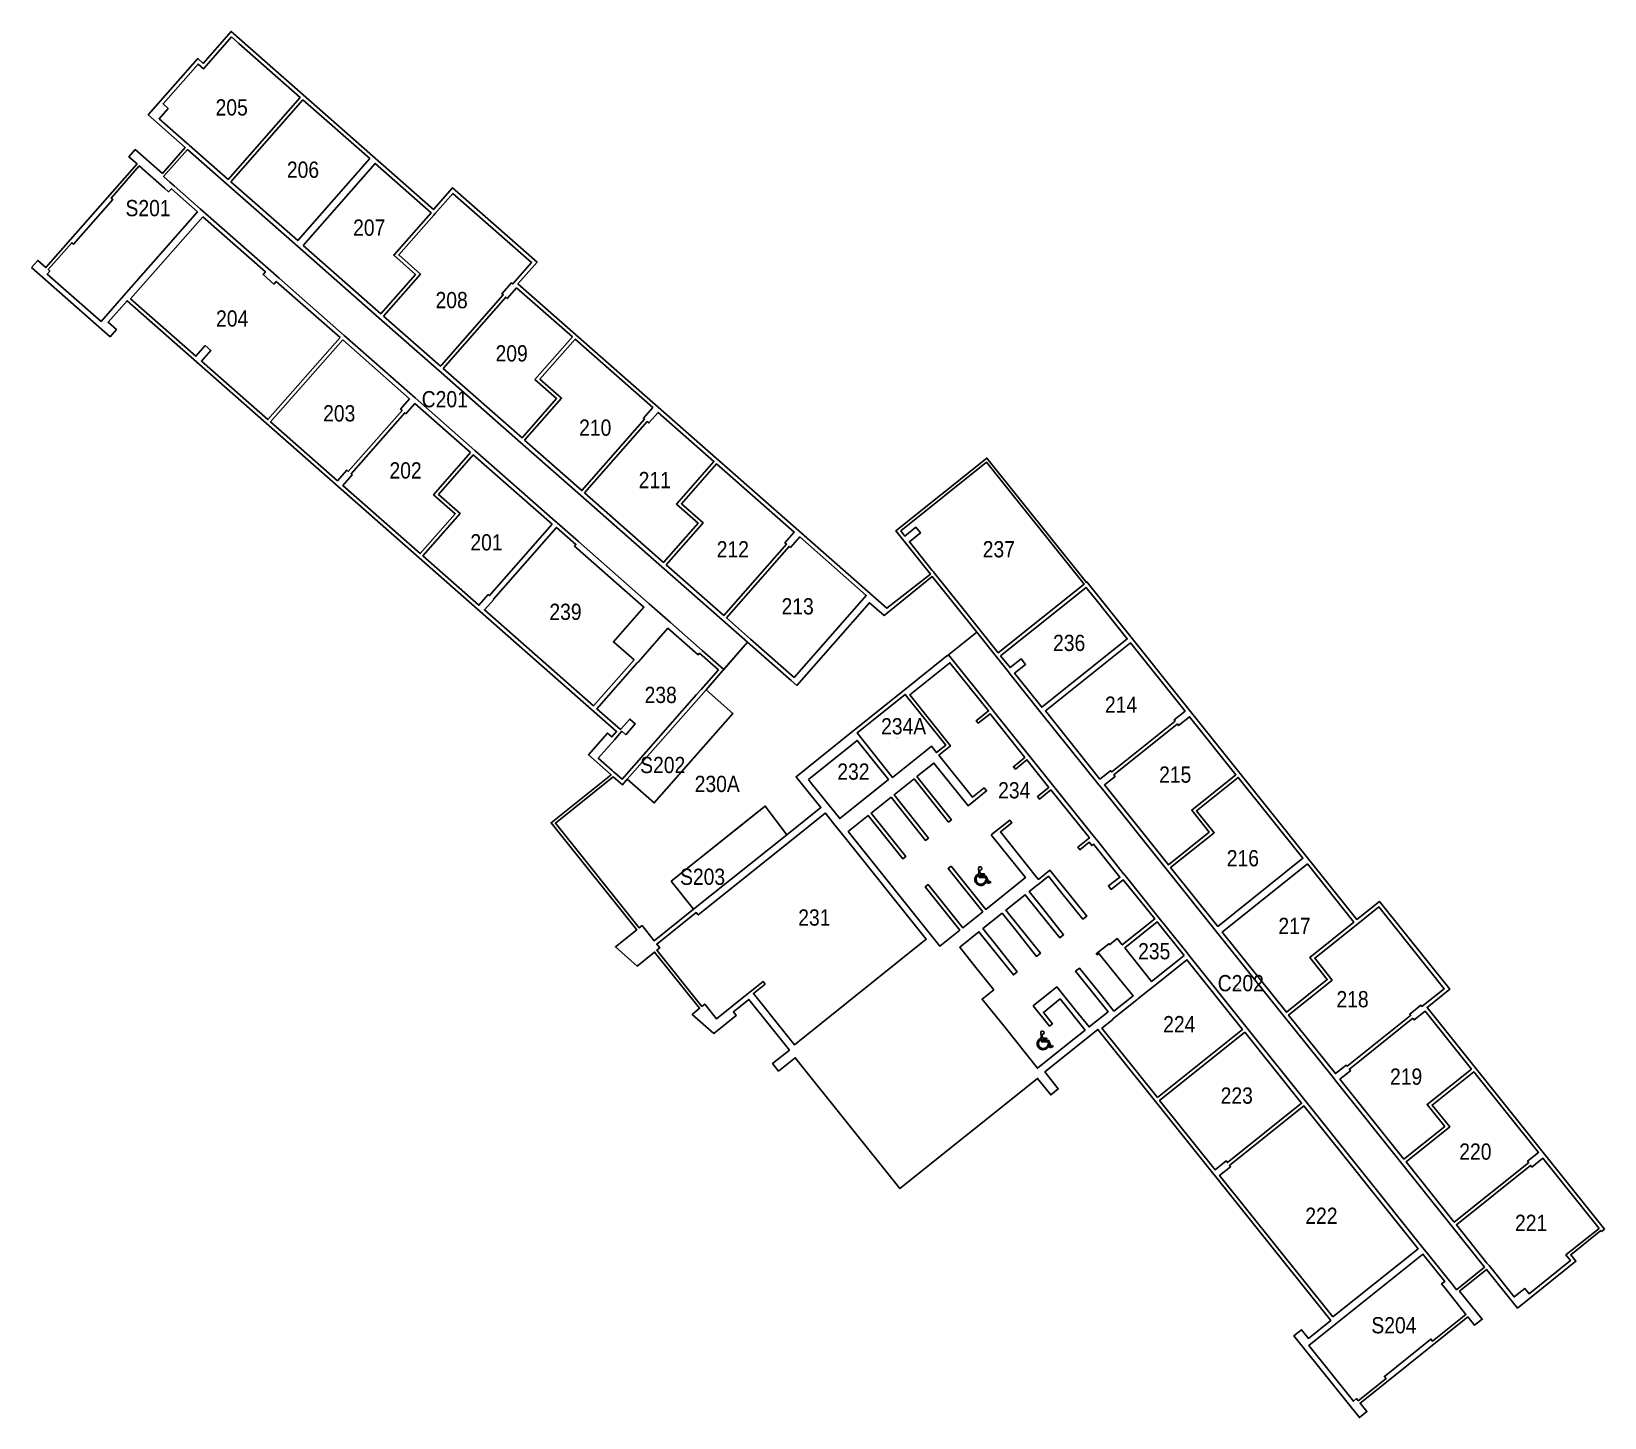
# Model space of a CAD drawing. Header units: inches. Extents: x 69237155 to 69239768, y 27657303 to 27659605.
import ezdxf
from ezdxf.enums import TextEntityAlignment as Align

# ---------------------------------------------------------------- set-up
doc = ezdxf.new("R2010")
doc.units = ezdxf.units.IN
doc.header["$LTSCALE"] = 100
doc.header["$MEASUREMENT"] = 0
doc.layers.get('0').update_dxf_attribs({"linetype": 'CONTINUOUS'})
for name, color, linetype in [('A-IDEN-ICON', 4, 'CONTINUOUS'), ('A-IDEN-SNUM', 4, 'CONTINUOUS'), ('A-IDEN-VNUM', 4, 'CONTINUOUS'), ('AREA-ASSIGN', 7, 'CONTINUOUS'), ('AREA-GROSS', 1, 'CONTINUOUS')]:
    doc.layers.add(name, color=color, linetype=linetype)
doc.layers.get('0').off()
doc.styles.add('CP_ROOMSNUMBER', font='arial.ttf', dxfattribs={"height": 1})
doc.styles.add('CP_ROOMVNUMBER', font='arial.ttf', dxfattribs={"width": 0.85, "height": 0.075})

# ---------------------------------------------------------------- blocks, each defined once
blk = doc.blocks.new('CPHC')
for p, q in [((5.5, 8), (5, 15.8)), ((6.3, 11), (6.1, 14.1)), ((4.7, 9.6), (4.6, 10.7)), ((5.5, 8), (10.8, 8)), ((10, 11), (6.3, 11)), ((6.4, 10), (10, 10)), ((6.4, 9), (6.4, 10)), ((11.5, 9), (6.4, 9)), ((10, 11), (10, 10)), ((10.8, 8), (12.7, 3)), ((10.9, 5.7), (11.5, 4.2)), ((11.5, 9), (13.3, 4.3)), ((15.2, 3.9), (12.7, 3)), ((14.8, 4.9), (13.3, 4.3)), ((14.8, 4.9), (15.2, 3.9))]:
    blk.add_line(p, q)
for centre, radius, start, end in [((6.4, 15.5), 1.38, 260.2584, 166.6451), ((7, 6.3), 5, 118.3454, 334.8586), ((7, 6.3), 4, 125.1719, 350.8537)]:
    blk.add_arc(centre, radius, start, end)

msp = doc.modelspace()

# ---------------------------------------------------------------- linework, layer by layer
at = {"layer": 'AREA-ASSIGN', "flags": 128}
for points in [[(69237487.2, 27659596.1), (69237476.3, 27659583.7), (69237440.7, 27659543.2), (69237431.7, 27659551.1), (69237373.6, 27659485.1), (69237382.1, 27659477.5), (69237367.1, 27659460.4), (69237413.1, 27659419.9), (69237415.1, 27659418.1), (69237417.2, 27659416.3), (69237481.8, 27659359.5), (69237601.5, 27659495.6), (69237499.5, 27659585.3)], [(69237486.2, 27659355.6), (69237597.2, 27659258), (69237716.9, 27659394.1), (69237605.9, 27659491.7)], [(69237836, 27659038.3), (69237835.3, 27659038.9), (69237831.6, 27659042.1), (69237732.7, 27659129.1), (69237596.9, 27659248.6), (69237479.2, 27659352.1), (69237414.3, 27659409.2), (69237374.6, 27659364.2), (69237384.9, 27659355.2), (69237391.8, 27659349.1), (69237435.2, 27659310.9), (69237439.8, 27659306.9), (69237548.3, 27659211.4), (69237566.3, 27659195.6), (69237674.6, 27659100.4), (69237787.8, 27659000.7), (69237792.5, 27658996.6), (69237891.5, 27658909.5), (69238024.8, 27658792.2), (69238027.3, 27658790.1), (69238028.1, 27658789.4), (69238063.5, 27658758.2), (69238180.8, 27658655), (69238216.6, 27658623.5), (69238268.9, 27658577.5), (69238304.9, 27658545.9), (69238344.5, 27658590.9), (69238302.2, 27658628.2), (69238202.2, 27658716.1), (69238066.7, 27658835.3), (69237967.2, 27658922.8), (69237836.2, 27659038.1)], [(69237606.2, 27659250), (69237735.3, 27659136.5), (69237792.7, 27659201.9), (69237756.7, 27659233.6), (69237818.9, 27659304.3), (69237725.9, 27659386.1)], [(69237431, 27659306), (69237387.5, 27659344.2), (69237382.9, 27659339.1), (69237376, 27659345.1), (69237334.1, 27659381.9), (69237287.3, 27659328.7), (69237290.2, 27659326.1), (69237224.8, 27659251.8), (69237221.9, 27659254.3), (69237182.8, 27659209.9), (69237185.8, 27659207.4), (69237181.2, 27659202.2), (69237270.6, 27659123.6), (69237308.6, 27659166.9)], [(69237739.7, 27659132.6), (69237834.2, 27659049.5), (69237835.8, 27659051.3), (69237938.5, 27659167.9), (69237936.4, 27659169.7), (69237952.3, 27659187.8), (69237954.3, 27659186), (69237985.6, 27659221.5), (69237855, 27659336.4), (69237825.5, 27659302.9), (69237823.3, 27659300.4), (69237765, 27659234.1), (69237801, 27659202.4)], [(69237439.5, 27659297.5), (69237319.8, 27659161.4), (69237428.3, 27659065.9), (69237443.8, 27659083.6), (69237452.8, 27659075.7), (69237437.3, 27659058), (69237547.8, 27658960.8), (69237667.6, 27659096.9), (69237561.5, 27659190.1), (69237557.7, 27659185.8), (69237539.7, 27659201.7), (69237543.5, 27659206)], [(69237838.6, 27659045.6), (69237969.8, 27658930.2), (69238027.2, 27658995.6), (69237991.2, 27659027.3), (69238053.4, 27659098), (69237960.9, 27659179.4), (69237945.4, 27659161.8), (69237942.9, 27659164.1)], [(69237783, 27658995.3), (69237672, 27659093), (69237552.3, 27658956.9), (69237663.3, 27658859.2), (69237678.8, 27658876.9), (69237681.3, 27658874.6), (69237770.5, 27658976), (69237768, 27658978.2)], [(69237974.2, 27658926.4), (69238069.3, 27658842.7), (69238173.5, 27658961.2), (69238171.4, 27658963), (69238186.9, 27658980.6), (69238057.9, 27659094.1), (69237999.5, 27659027.8), (69238035.5, 27658996.1)], [(69237884.5, 27658906), (69237792, 27658987.4), (69237777, 27658970.3), (69237774.9, 27658972.1), (69237685.8, 27658870.8), (69237687.8, 27658868.9), (69237672.3, 27658851.3), (69237800.8, 27658738.2), (69237858.9, 27658804.2), (69237822.8, 27658835.9)], [(69238073.7, 27658838.8), (69238204.8, 27658723.5), (69238262.3, 27658788.8), (69238226.2, 27658820.5), (69238288.5, 27658891.3), (69238195.9, 27658972.7), (69238180.5, 27658955.1), (69238177.9, 27658957.3)], [(69238020.1, 27658786.8), (69237888.9, 27658902.1), (69237831.1, 27658836.4), (69237867.2, 27658804.7), (69237805.3, 27658734.3), (69237898.3, 27658652.5), (69237913.8, 27658670.1), (69237915.9, 27658668.3)], [(69238653.1, 27658708), (69238654.6, 27658706.1), (69238701.9, 27658646.9), (69238730.1, 27658611.7), (69238760.8, 27658573.3), (69238903.3, 27658687.2), (69238741.1, 27658889.9), (69238598.7, 27658775.9), (69238605.7, 27658767.1), (69238624, 27658781.8), (69238631.5, 27658772.4), (69238613.2, 27658757.8), (69238651.2, 27658710.3)], [(69238209.2, 27658719.6), (69238304.8, 27658635.5), (69238409, 27658754), (69238406.5, 27658756.3), (69238421.9, 27658773.9), (69238292.9, 27658887.4), (69238234.5, 27658821), (69238270.6, 27658789.3)], [(69238088.6, 27658485.1), (69238155.8, 27658561.5), (69238121.6, 27658591.6), (69238172.3, 27658649.2), (69238056.9, 27658750.7), (69238059.2, 27658753.3), (69238027, 27658781.7), (69238026.4, 27658781.1), (69237922.3, 27658662.7), (69237922.8, 27658662.2), (69237907.3, 27658644.6)], [(69238309.2, 27658631.7), (69238349.3, 27658596.3), (69238421.8, 27658532.6), (69238537.8, 27658664.5), (69238541.5, 27658668.7), (69238431, 27658765.9), (69238415.5, 27658748.3), (69238413.4, 27658750.2)], [(69238417, 27658527.2), (69238344.5, 27658590.9), (69238306.7, 27658547.9), (69238302.8, 27658543.4), (69238302.9, 27658543.2), (69238275.4, 27658511.9), (69238320.1, 27658472.6), (69238189.3, 27658324), (69238144.6, 27658363.3), (69238136.7, 27658354.3), (69238121.3, 27658367.3), (69238025.3, 27658290.5), (69238164.5, 27658116.5), (69238169.1, 27658120.3), (69238189.2, 27658095.1), (69238254.8, 27658147.5), (69238217.6, 27658193.9), (69238363.6, 27658310.8), (69238373.7, 27658318.8), (69238409.4, 27658271.2), (69238466.1, 27658316.5), (69238426.5, 27658365.9), (69238425.1, 27658367.7), (69238519.3, 27658443.1), (69238522.1, 27658445.4), (69238522.2, 27658445.4), (69238604.3, 27658511.1), (69238604.3, 27658511.1), (69238675.6, 27658568.2), (69238675.6, 27658568.1), (69238725, 27658607.7), (69238651.1, 27658700), (69238571.1, 27658635.6), (69238546.9, 27658656.6), (69238426, 27658519.2), (69238417, 27658527.2)], [(69238764.7, 27658568.5), (69238780.4, 27658548.8), (69238798.7, 27658563.5), (69238806.2, 27658554.1), (69238787.9, 27658539.5), (69238833.1, 27658483), (69238975.1, 27658596.6), (69238923.5, 27658661.2), (69238915.6, 27658671), (69238908.6, 27658679.7), (69238906.7, 27658682.1)], [(69238163, 27658558.6), (69238161.3, 27658556.7), (69238161.2, 27658556.6), (69238094.1, 27658480.3), (69238133.3, 27658445.8), (69238148.8, 27658463.4), (69238157.8, 27658455.5), (69238142, 27658437.4), (69238135.6, 27658443.1), (69238125.9, 27658432), (69238123.7, 27658429.6), (69238096.3, 27658398.4), (69238119.5, 27658378.1), (69238122, 27658375.9), (69238124, 27658374.1), (69238136.1, 27658363.4), (69238259.6, 27658503.9), (69238267.2, 27658512.4), (69238295.9, 27658545.1), (69238264.6, 27658572.7), (69238262.3, 27658570), (69238212, 27658614.3)], [(69239471.1, 27657579.1), (69239471.4, 27657578.8), (69239507.5, 27657533.6), (69239507.5, 27657533.6), (69239513.3, 27657526.4), (69239521.8, 27657515.7), (69239522.3, 27657516.1), (69239568.6, 27657553.2), (69239514.2, 27657621.3), (69239430.6, 27657725.7), (69239322.6, 27657860.7), (69239315.1, 27657870.1), (69239235.5, 27657969.6), (69239123.3, 27658109.8), (69239039.6, 27658214.5), (69238931.5, 27658349.5), (69238927.6, 27658354.4), (69238830.6, 27658475.6), (69238782.8, 27658535.4), (69238775.3, 27658544.8), (69238757.7, 27658566.8), (69238725, 27658607.7), (69238678.2, 27658570.2), (69238749.6, 27658480.9), (69238753.1, 27658476.5), (69238753, 27658476.5), (69238917.9, 27658270.4), (69238917.9, 27658270.4), (69238925.9, 27658260.4), (69238969, 27658206.6), (69238969.3, 27658206.1), (69238971.4, 27658203.7), (69239027.9, 27658133), (69239074.4, 27658074.9), (69239077.1, 27658071.5), (69239174.1, 27657950.3), (69239272.2, 27657827.7), (69239463.8, 27657588.2)], [(69239054.6, 27658459.8), (69239052.9, 27658461.9), (69239071.2, 27658476.6), (69238980.4, 27658590), (69238839, 27658476.8), (69238929.7, 27658363.4), (69238947.4, 27658377.6), (69238949.2, 27658375.5)], [(69238749.2, 27658271.1), (69238780, 27658295.7), (69238783.6, 27658291.3), (69238764.4, 27658275.9), (69238824.5, 27658200.8), (69238827.4, 27658197.1), (69238846.6, 27658212.4), (69238907.8, 27658136), (69238901.4, 27658130.9), (69238866.6, 27658174.3), (69238844.1, 27658202.4), (69238826.4, 27658188.3), (69238825.5, 27658187.5), (69238812.1, 27658176.8), (69238834.6, 27658148.7), (69238869.3, 27658105.3), (69238862.9, 27658100.1), (69238828.1, 27658143.5), (69238805.7, 27658171.6), (69238773.6, 27658146), (69238796.1, 27658117.9), (69238830.9, 27658074.5), (69238824.4, 27658069.3), (69238789.7, 27658112.8), (69238767.2, 27658140.9), (69238735.2, 27658115.3), (69238757.7, 27658087.1), (69238792.4, 27658043.7), (69238786, 27658038.6), (69238751.2, 27658082), (69238728.7, 27658110.1), (69238696.7, 27658084.5), (69238719.2, 27658056.4), (69238753.3, 27658013.8), (69238734, 27657998.4), (69238772, 27657950.9), (69238772, 27657950.9), (69238825.9, 27657883.6), (69238876.2, 27657923.9), (69238905.1, 27657947), (69238863.8, 27657998.5), (69238835.7, 27657976), (69238850.7, 27657957.3), (69238845.8, 27657953.4), (69238818.9, 27657987), (69238858.3, 27658018.6), (69238889, 27657980.2), (69238889, 27657980.2), (69238911.5, 27657952.1), (69238943.1, 27657977.4), (69238920.6, 27658005.5), (69238889.3, 27658044.7), (69238895.7, 27658049.9), (69238930.5, 27658006.4), (69238930.5, 27658006.4), (69238953, 27657978.3), (69238984.6, 27658003.6), (69238962.2, 27658031.7), (69238962.2, 27658031.7), (69238928, 27658074.3), (69238925, 27658071.9), (69238923.6, 27658073.5), (69238944.5, 27658090.2), (69238945.8, 27658088.5), (69238958.5, 27658098.7), (69238966.8, 27658088.3), (69239020.8, 27658131.5), (69238968.3, 27658196.3), (69238948.4, 27658180.4), (69238943.7, 27658186.3), (69238962.7, 27658200.8), (69238919, 27658255.5), (69238916.2, 27658253.3), (69238911.8, 27658258.8), (69238896.3, 27658246.3), (69238893, 27658250.4), (69238912.3, 27658265.9), (69238848.3, 27658345.8), (69238829.1, 27658330.4), (69238825.8, 27658334.5), (69238845, 27658349.9), (69238808.4, 27658395.7), (69238789.2, 27658380.2), (69238785.9, 27658384.3), (69238805.1, 27658399.8), (69238747.2, 27658472.2), (69238727.5, 27658456.4), (69238724.2, 27658460.5), (69238724.3, 27658460.6), (69238744.6, 27658476.8), (69238680.6, 27658556.8), (69238613.9, 27658503.4), (69238681.4, 27658418.9), (69238662.2, 27658403.5), (69238718.2, 27658333.6), (69238737.4, 27658348.9), (69238741.3, 27658344.1), (69238710.6, 27658319.4), (69238708.9, 27658321.5), (69238653.9, 27658390.3), (69238625.8, 27658367.8), (69238683.1, 27658296.1), (69238678.2, 27658292.2), (69238620.9, 27658363.9), (69238587.7, 27658337.4), (69238645.1, 27658265.7), (69238640.2, 27658261.8), (69238582.8, 27658333.5), (69238549.6, 27658306.9), (69238607, 27658235.2), (69238602.1, 27658231.3), (69238544.7, 27658303), (69238511.6, 27658276.4), (69238568.9, 27658204.8), (69238568.9, 27658204.8), (69238606.3, 27658158.1), (69238606.3, 27658158.1), (69238663.7, 27658086.3), (69238696.9, 27658112.8), (69238639.4, 27658184.7), (69238644.3, 27658188.6), (69238701.8, 27658116.7), (69238735, 27658143.3), (69238677.5, 27658215.1), (69238682.4, 27658219), (69238739.9, 27658147.2), (69238806, 27658200.1), (69238750.8, 27658269.1)], [(69238640.7, 27658410.6), (69238650, 27658418.1), (69238658.2, 27658407.7), (69238673.8, 27658420.1), (69238606.3, 27658504.4), (69238526.2, 27658440.3), (69238530.1, 27658435.3), (69238585.3, 27658366.3), (69238640.6, 27658410.6), (69238640.7, 27658410.6)], [(69239058.2, 27658455.2), (69238952.8, 27658370.9), (69238954.9, 27658368.2), (69238937.2, 27658354), (69239043.4, 27658221.3), (69239111.3, 27658275.6), (69239082.1, 27658312.1), (69239155.6, 27658371), (69239078.6, 27658467.2), (69239060.4, 27658452.6)], [(69238445.5, 27658363), (69238450.2, 27658357.1), (69238497.4, 27658298.2), (69238578.6, 27658363.1), (69238526.7, 27658427.9)], [(69239125.2, 27658119), (69239266.7, 27658232.2), (69239159.3, 27658366.4), (69239090.3, 27658311.2), (69239119.5, 27658274.7), (69239047.1, 27658216.7)], [(69238404.6, 27657944.5), (69238413.3, 27657933.6), (69238422.3, 27657922.4), (69238641.2, 27658097.6), (69238499.6, 27658274.6), (69238494.8, 27658280.6), (69238494.8, 27658280.6), (69238489.5, 27658287.2), (69238473.6, 27658307.1), (69238473.5, 27658307.1), (69238416.9, 27658261.8), (69238416.9, 27658261.8), (69238262.4, 27658138.2), (69238259.3, 27658142.1), (69238193.6, 27658089.6), (69238198.6, 27658083.4), (69238193.9, 27658079.6), (69238268.7, 27657986.2), (69238273.4, 27657990), (69238292.9, 27657965.5), (69238344, 27658006.4), (69238348.9, 27658010.4), (69238350.8, 27658011.8), (69238370.2, 27658027.4), (69238373.5, 27658023.3), (69238354, 27658007.7)], [(69239274.2, 27658222.8), (69239132.7, 27658109.6), (69239239.3, 27657976.4), (69239307.2, 27658030.8), (69239278, 27658067.2), (69239351.6, 27658126.1)], [(69239445.7, 27657971), (69239446.1, 27657971.3), (69239444.3, 27657973.5), (69239462.7, 27657988.1), (69239464.4, 27657986), (69239501.4, 27658015.6), (69239392.7, 27658151.5), (69239357.8, 27658123.5), (69239286.3, 27658066.3), (69239315.5, 27658029.8), (69239243, 27657971.9), (69239320.8, 27657874.6), (69239335.8, 27657886.6), (69239338.5, 27657888.8), (69239340.2, 27657886.7)], [(69239069.4, 27658070.7), (69239024.9, 27658126.4), (69238970.9, 27658083.2), (69239015.4, 27658027.5)], [(69239025, 27657834.8), (69239166.6, 27657948.1), (69239074.1, 27658063.6), (69239020.8, 27658020.9), (69239020.7, 27658020.9), (69239018.7, 27658019.3), (69238992.7, 27657998.5), (69238990.7, 27657996.9), (69238950.6, 27657964.8), (69238950.9, 27657964.3), (69238932.9, 27657949.9)], [(69239449.3, 27657966.4), (69239343.9, 27657882.1), (69239346, 27657879.4), (69239328.3, 27657865.2), (69239434.4, 27657732.6), (69239502.3, 27657786.9), (69239473.1, 27657823.4), (69239546.7, 27657882.2), (69239469.7, 27657978.4), (69239451.4, 27657963.8)], [(69239170.3, 27657943.5), (69239028.7, 27657830.2), (69239121, 27657714.8), (69239139.4, 27657729.5), (69239141.5, 27657726.9), (69239264.7, 27657825.4)], [(69239641.6, 27657726.9), (69239639.9, 27657729.1), (69239657.8, 27657743.4), (69239550.4, 27657877.6), (69239481.4, 27657822.4), (69239510.6, 27657786), (69239438.1, 27657728), (69239518, 27657628.1), (69239641.2, 27657726.6)], [(69239316.6, 27657470.4), (69239458.2, 27657583.7), (69239268.4, 27657820.8), (69239145.2, 27657722.3), (69239145, 27657722.1), (69239146.7, 27657720), (69239128.5, 27657705.4)], [(69239758.6, 27657617.4), (69239665.3, 27657734), (69239647, 27657719.4), (69239644.9, 27657722), (69239521.7, 27657623.5), (69239572.5, 27657560), (69239574.3, 27657557.7), (69239575.9, 27657555.8), (69239575.9, 27657555.8), (69239617.6, 27657503.7), (69239635.3, 27657517.9), (69239642.4, 27657509), (69239711.1, 27657564), (69239703.6, 27657573.4)], [(69239465.6, 27657574.3), (69239321.5, 27657459), (69239276.6, 27657423), (69239350.6, 27657330.5), (69239355.9, 27657334.8), (69239358.7, 27657331.4), (69239404.8, 27657368.3), (69239402, 27657371.8), (69239479.3, 27657433.6), (69239482.2, 27657430.1), (69239537.6, 27657474.5), (69239502.8, 27657518.1), (69239502.8, 27657518.1), (69239497.1, 27657525.2), (69239502.5, 27657529.5), (69239466.2, 27657574.8)]]:
    msp.add_lwpolyline(points, close=True, dxfattribs=at)
at = {"layer": 'AREA-ASSIGN'}
for points in [[(69238189.3, 27658324), (69238320.1, 27658472.6), (69238275.4, 27658511.9), (69238144.6, 27658363.3), (69238189.3, 27658324)], [(69238254.8, 27658147.5), (69238409.4, 27658271.2), (69238373.7, 27658318.8), (69238217.6, 27658193.9), (69238254.8, 27658147.5)]]:
    msp.add_lwpolyline(points, close=True, dxfattribs=at)
at = {"layer": 'AREA-GROSS'}
msp.add_lwpolyline([(69237155.1, 27659213.1), (69237285.6, 27659098.2), (69237296.2, 27659110.2), (69237282.4, 27659122.3), (69237313.8, 27659158), (69238126.8, 27658442.9), (69238118.8, 27658433.8), (69238111.7, 27658440.1), (69238080, 27658404.1), (69238117.8, 27658370.9), (69238018.2, 27658291.3), (69238160.6, 27658113.4), (69238124.9, 27658084.9), (69238160.9, 27658053.2), (69238190, 27658076.5), (69238264.8, 27657983.1), (69238252.2, 27657973), (69238288.2, 27657941.3), (69238325.7, 27657971.3), (69238321, 27657977.1), (69238346.7, 27657997.7), (69238414, 27657913.7), (69238385.9, 27657891.2), (69238395.9, 27657878.7), (69238423.7, 27657900.9), (69238597.5, 27657683.7), (69238826.1, 27657866.6), (69238848, 27657839.2), (69238860.5, 27657849.2), (69238838, 27657877.3), (69238926.2, 27657947.9), (69239312.9, 27657464.6), (69239275.8, 27657434.9), (69239264.4, 27657449.3), (69239251.9, 27657439.3), (69239360.6, 27657303.4), (69239373.1, 27657313.4), (69239361.8, 27657327.5), (69239408.1, 27657364.2), (69239540.9, 27657470.4), (69239552, 27657456.6), (69239564.5, 27657466.6), (69239527, 27657513.4), (69239571.8, 27657549.3), (69239623.1, 27657485.2), (69239720.2, 27657563), (69239711.5, 27657573.9), (69239761.5, 27657613.9), (69239762.7, 27657612.3), (69239767.7, 27657616.4), (69239473.1, 27657984.6), (69239510.6, 27658014.6), (69239393.7, 27658160.6), (69239356.3, 27658130.6), (69238907.9, 27658691), (69238907.2, 27658690.4), (69238741.9, 27658896.9), (69238590.5, 27658775.8), (69238648, 27658703.9), (69238575.5, 27658647.5), (69237963.1, 27659186.1), (69237994.8, 27659222.1), (69237854.4, 27659345.6), (69237822.7, 27659309.6), (69237486.7, 27659605.3), (69237440.1, 27659552.3), (69237431.1, 27659560.3), (69237348.9, 27659466.8), (69237410.3, 27659412.7), (69237372.5, 27659369.4), (69237327.4, 27659409), (69237317, 27659397.1), (69237330.4, 27659385.3), (69237179.1, 27659213.2), (69237165.6, 27659225.1), (69237155.1, 27659213.1)], close=True, dxfattribs=at)

# ---------------------------------------------------------------- block references
at = {"layer": 'A-IDEN-ICON', "xscale": 2, "yscale": 2, "zscale": 2}
for p in [(69238717.9, 27658184.4), (69238821.5, 27657911.6)]:
    msp.add_blockref('CPHC', p, dxfattribs=at)

# ---------------------------------------------------------------- texts
at = {"layer": 'A-IDEN-SNUM', "linetype": 'ByBlock', "style": 'CP_ROOMSNUMBER'}
for s, p in [('172D020500', (69237469.1, 27659465.9)), ('172D020600', (69237587.4, 27659362.3)), ('172DS20100', (69237330.9, 27659317.8)), ('172D020700', (69237697.4, 27659266.2)), ('172D020800', (69237834.3, 27659145.7)), ('172D020400', (69237469.8, 27659115.2)), ('172D020900', (69237934, 27659057.4)), ('172DC20100', (69237838.4, 27658988.6)), ('172D020300', (69237647.6, 27658957.7)), ('172D021000', (69238072.8, 27658933.9)), ('172D020200', (69237757.8, 27658862.9)), ('172D021100', (69238171.7, 27658847)), ('172D020100', (69237892.2, 27658743.5)), ('172D021200', (69238301.3, 27658732)), ('172D023700', (69238743.1, 27658732)), ('172D023900', (69238023.4, 27658628.2)), ('172D021300', (69238409, 27658637.3)), ('172D023600', (69238859.9, 27658576.5)), ('172D023800', (69238181.5, 27658490.1)), ('172D021400', (69238946.1, 27658473.9)), ('172D0234A0', (69238587.2, 27658431.5)), ('172DS20200', (69238184.9, 27658373.8)), ('172D0230A0', (69238275.4, 27658342.3)), ('172D023200', (69238501.6, 27658362.7)), ('172D021500', (69239036.1, 27658357.9)), ('172D023400', (69238768.7, 27658331.7)), ('172D021600', (69239148.4, 27658218.9)), ('172DS20300', (69238251.1, 27658188.1)), ('172D023100', (69238436.7, 27658120.4)), ('172D021700', (69239234.2, 27658106.5)), ('172D023500', (69239012.4, 27658078.2)), ('172DC20200', (69239153.5, 27658015)), ('172D021800', (69239330.6, 27657984.8)), ('172D022400', (69239042.8, 27657943.3)), ('172D021900', (69239419.6, 27657856.3)), ('172D022300', (69239138.3, 27657824.7)), ('172D022000', (69239534.6, 27657731.7)), ('172D022200', (69239278.9, 27657625.2)), ('172D022100', (69239627.2, 27657613.4)), ('172DS20400', (69239399.3, 27657443.4))]:
    msp.add_text(s, height=1, dxfattribs=at).set_placement(p)
at = {"layer": 'A-IDEN-VNUM', "linetype": 'ByBlock', "style": 'CP_ROOMVNUMBER', "width": 0.85}
for s, p in [('205', (69237487.6, 27659479.2)), ('206', (69237606, 27659375.7)), ('S201', (69237348.7, 27659311.9)), ('207', (69237716, 27659279.5)), ('208', (69237852.9, 27659159.1)), ('204', (69237488.4, 27659128.6)), ('209', (69237952.6, 27659070.7)), ('C201', (69237841.5, 27658994.6)), ('203', (69237666.2, 27658971.1)), ('210', (69238091.4, 27658947.3)), ('202', (69237776.4, 27658876.3)), ('211', (69238190.3, 27658860.3)), ('201', (69237910.8, 27658756.9)), ('212', (69238319.9, 27658745.3)), ('237', (69238761.7, 27658745.4)), ('239', (69238042, 27658641.5)), ('213', (69238427.6, 27658650.6)), ('236', (69238878.5, 27658589.9)), ('238', (69238200.1, 27658503.5)), ('214', (69238964.7, 27658487.3)), ('234A', (69238603.6, 27658451.4)), ('S202', (69238203.5, 27658387.1)), ('230A', (69238294, 27658355.7)), ('232', (69238520.2, 27658376.1)), ('215', (69239054.7, 27658371.2)), ('234', (69238787.3, 27658345.1)), ('216', (69239167, 27658232.3)), ('S203', (69238269.7, 27658201.5)), ('231', (69238455.3, 27658133.8)), ('217', (69239252.8, 27658119.9)), ('235', (69239019.8, 27658077.9)), ('C202', (69239163.6, 27658024.8)), ('218', (69239349.2, 27657998.2)), ('224', (69239061.4, 27657956.7)), ('219', (69239438.2, 27657869.6)), ('223', (69239156.9, 27657838.1)), ('220', (69239553.2, 27657745.1)), ('222', (69239297.5, 27657638.5)), ('221', (69239645.8, 27657626.8)), ('S204', (69239417.9, 27657456.7))]:
    msp.add_text(s, height=27, dxfattribs=at).set_placement(p, align=Align.MIDDLE_CENTER)

doc.saveas('drawing.dxf')
